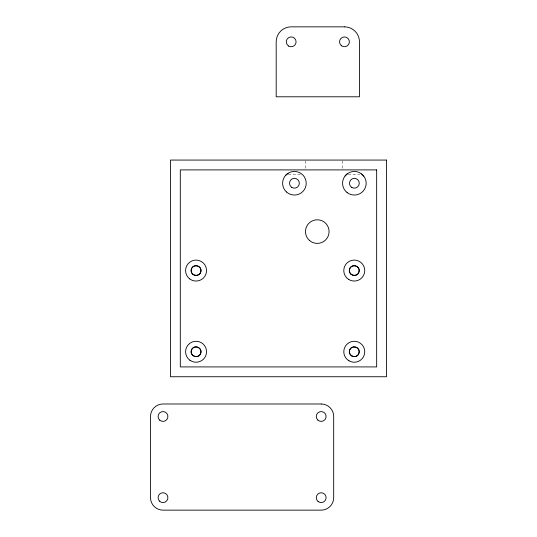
<?xml version="1.0" encoding="UTF-8"?>
<svg xmlns="http://www.w3.org/2000/svg" width="537" height="537" viewBox="0 0 537 537"><rect width="100%" height="100%" fill="white"/><g stroke="black" fill="none" stroke-linecap="round" stroke-linejoin="round"><path stroke-width="0.4" stroke-dasharray="2.69 2.01" d="M348.231 174.491L359.703 174.491M288.309 174.491L301.546 174.532M342.794 160.885L342.794 169.9M305.754 160.885L305.754 169.9"/><path stroke-width="0.81" d="M345.083 175.961L347.285 173.807M285.697 175.297L288.054 173.31M361.649 173.968L363.804 176.17M191.212 269.802C189.997 276.005 200.18 277.609 200.925 271.333C202.147 265.13 191.957 263.526 191.212 269.802M349.513 269.305C347.667 275.353 357.635 277.998 359.018 271.829C360.871 265.788 350.903 263.143 349.513 269.305M349.527 350.439C347.614 356.461 357.555 359.213 359.005 353.064C360.924 347.036 350.983 344.284 349.527 350.439M191.454 350.064C189.058 355.91 198.744 359.454 200.69 353.44C203.08 347.587 193.394 344.049 191.454 350.064M344.465 26.85L291.175 26.85A14.989 14.989 0 0 0 276.193 41.839L276.193 96.788L359.454 96.788L359.454 41.839A14.989 14.989 0 0 0 344.465 26.85M386.492 160.066L170.471 160.066L170.471 376.746L386.492 376.746L386.492 160.066M376.659 169.9L180.304 169.9L180.304 366.912L376.659 366.912L376.659 169.9M321.193 403.992L163 403.992A12.492 12.492 0 0 0 150.508 416.484L150.508 497.658A12.492 12.492 0 0 0 163 510.15L321.193 510.15A12.492 12.492 0 0 0 333.685 497.658L333.685 416.484A12.492 12.492 0 0 0 321.193 403.992M349.023 360.83A10.492 10.492 0 0 0 364.757 351.748A10.492 10.492 0 0 0 349.023 342.666A10.492 10.492 0 0 0 349.023 360.83M189.93 360.253A10.492 10.492 0 0 0 206.503 352.816A10.492 10.492 0 0 0 191.776 342.176A10.492 10.492 0 0 0 189.93 360.253M351.836 187.467A4.92 4.92 0 0 0 359.28 183.332A4.92 4.92 0 0 0 351.977 178.949A4.92 4.92 0 0 0 351.836 187.467M189.789 278.972A10.492 10.492 0 0 0 206.49 271.803A10.492 10.492 0 0 0 191.931 260.928A10.492 10.492 0 0 0 189.789 278.972M291.678 187.332A4.92 4.92 0 0 0 299.324 183.58A4.92 4.92 0 0 0 292.249 178.834A4.92 4.92 0 0 0 291.678 187.332M347.083 192.535A11.801 11.801 0 0 0 366.046 184.916A11.801 11.801 0 0 0 349.97 172.296A11.801 11.801 0 0 0 347.083 192.535M351.775 355.984A4.92 4.92 0 0 0 359.186 351.789A4.92 4.92 0 0 0 351.842 347.473A4.92 4.92 0 0 0 351.775 355.984M350.802 274.058A4.92 4.92 0 0 0 359.018 271.829A4.92 4.92 0 0 0 352.984 265.822A4.92 4.92 0 0 0 350.802 274.058M309.44 240.415A11.801 11.801 0 0 0 328.839 233.964A11.801 11.801 0 0 0 313.554 220.392A11.801 11.801 0 0 0 309.44 240.415M348.748 279.488A10.492 10.492 0 0 0 364.751 270.896A10.492 10.492 0 0 0 349.305 261.324A10.492 10.492 0 0 0 348.748 279.488M193.246 355.776A4.92 4.92 0 0 0 200.966 352.185A4.92 4.92 0 0 0 193.998 347.291A4.92 4.92 0 0 0 193.246 355.776M286.463 191.964A11.801 11.801 0 0 0 305.942 185.775A11.801 11.801 0 0 0 290.846 172.001A11.801 11.801 0 0 0 286.463 191.964M192.978 274.394A4.92 4.92 0 0 0 200.925 271.333A4.92 4.92 0 0 0 194.307 265.983A4.92 4.92 0 0 0 192.978 274.394M341.512 45.766A4.92 4.92 0 0 0 349.345 42.43A4.92 4.92 0 0 0 342.539 37.315A4.92 4.92 0 0 0 341.512 45.766M288.711 46.095A4.92 4.92 0 0 0 296.095 41.846A4.92 4.92 0 0 0 288.725 37.577A4.92 4.92 0 0 0 288.711 46.095M318.045 501.437A4.92 4.92 0 0 0 326.04 498.497A4.92 4.92 0 0 0 319.495 493.047A4.92 4.92 0 0 0 318.045 501.437M317.844 420.075A4.92 4.92 0 0 0 325.986 417.585A4.92 4.92 0 0 0 319.757 411.778A4.92 4.92 0 0 0 317.844 420.075M159.757 420.176A4.92 4.92 0 0 0 167.819 417.444A4.92 4.92 0 0 0 161.422 411.825A4.92 4.92 0 0 0 159.757 420.176M159.523 501.135A4.92 4.92 0 0 0 167.745 498.933A4.92 4.92 0 0 0 161.724 492.912A4.92 4.92 0 0 0 159.523 501.135"/></g></svg>
